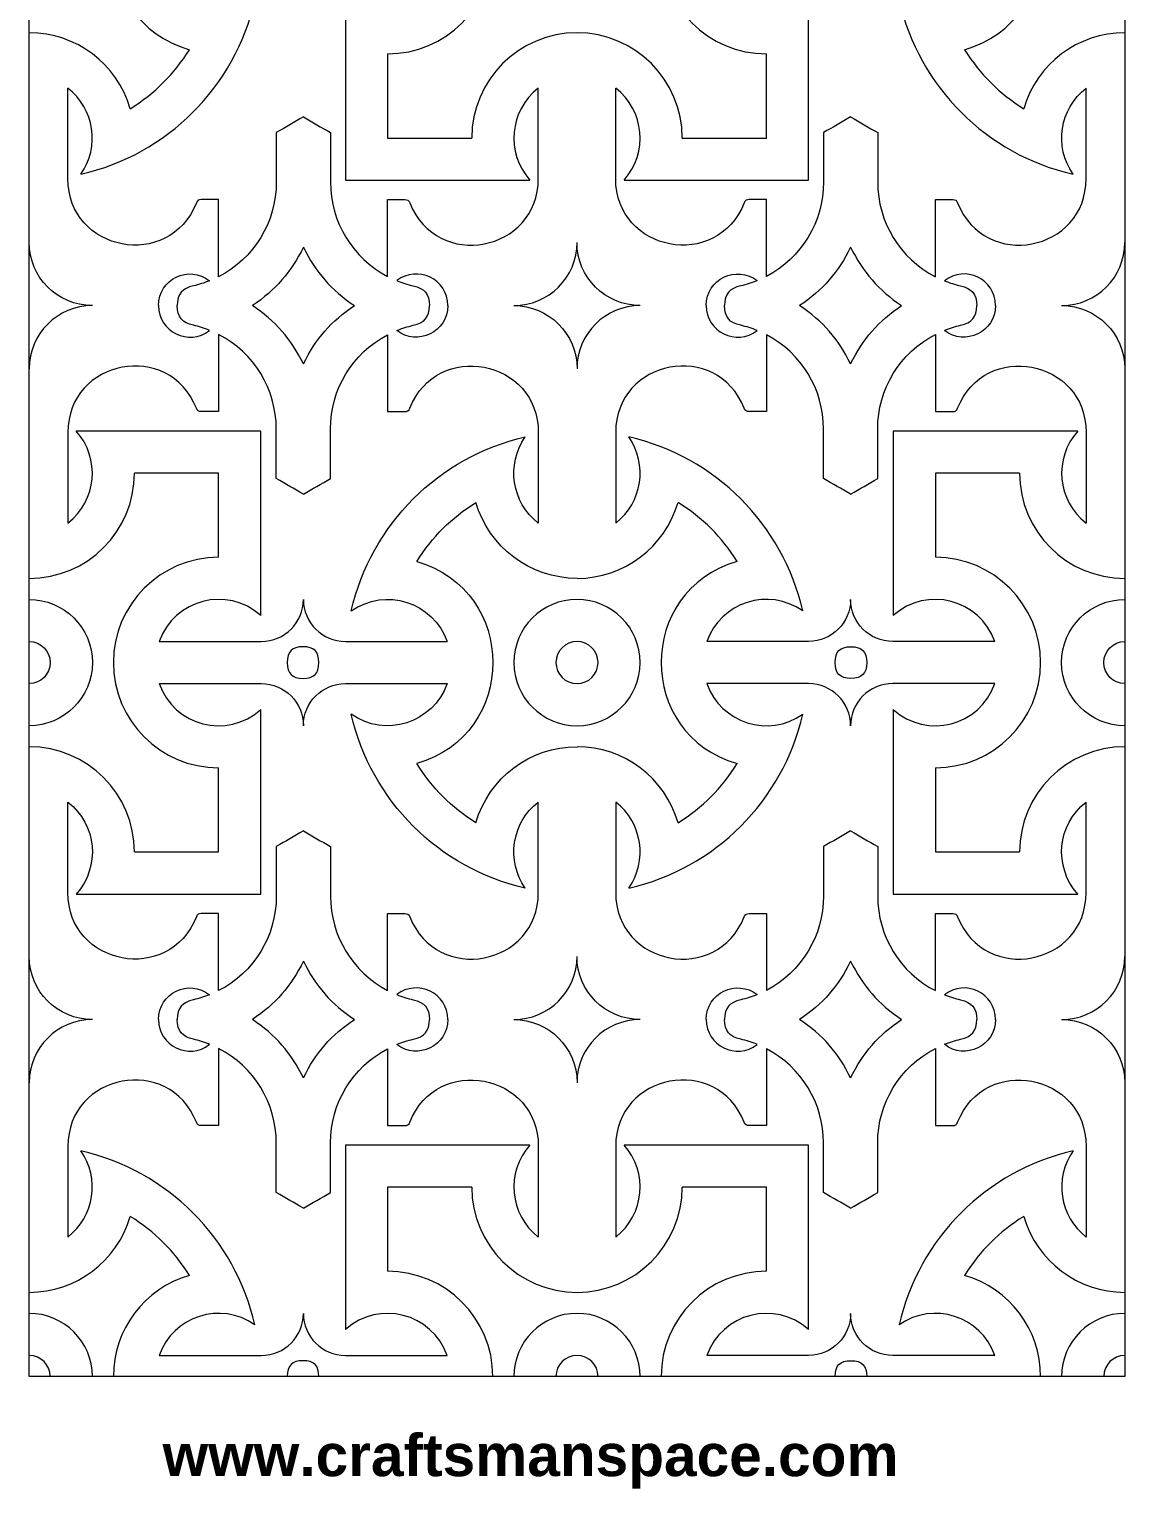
# Model space of a CAD drawing. Header units: millimetres. Extents: x 81 to 133, y -43 to 98.
# Drawn here: x 80.6 to 132.8, y -43.1 to 26.5 of the extents above; entities that cross this region are included whole.
import ezdxf

# ---------------------------------------------------------------- set-up
doc = ezdxf.new("R2010")
doc.units = ezdxf.units.MM
doc.header["$MEASUREMENT"] = 0
doc.layers.add('Default', color=7, linetype='Continuous')

msp = doc.modelspace()

# ---------------------------------------------------------------- linework, layer by layer
at = {"layer": 'Default', "lineweight": 9}
for points in [[(80.5603, -37.7672), (80.5603, -37.7672), (80.5603, 98.4108), (80.5603, 98.4108)], [(132.7975, 98.4108), (132.7975, 98.4108), (132.7975, -37.7672), (132.7975, -37.7672)], [(88.1985, 35.1419), (83.3666, 33.7448), (83.3666, 26.8988), (88.1985, 25.5015)], [(125.1593, 25.5015), (129.9912, 26.8988), (129.9912, 33.7448), (125.1593, 35.1419)], [(83.0253, 19.5614), (87.1524, 20.5068), (90.3752, 23.7296), (91.3206, 27.8568)], [(122.0371, 27.8568), (122.9826, 23.7296), (126.2054, 20.5068), (130.3325, 19.5614)], [(85.3804, 22.6835), (84.7597, 24.8299), (82.7946, 26.3074), (80.5603, 26.3074)], [(132.7975, 26.3074), (130.5632, 26.3074), (128.5979, 24.8299), (127.9772, 22.6835)], [(85.3804, 22.6835), (86.5587, 23.4269), (87.4551, 24.3234), (88.1985, 25.5015)], [(125.1593, 25.5015), (125.9027, 24.3234), (126.7991, 23.4269), (127.9772, 22.6835)], [(83.0253, 19.5614), (83.9478, 20.877), (83.6745, 22.6852), (82.4045, 23.6693)], [(104.8346, 23.6695), (103.4544, 22.5999), (103.2708, 20.5844), (104.4348, 19.2828)], [(108.9228, 19.2828), (110.0869, 20.5844), (109.9032, 22.5999), (108.5232, 23.6695)], [(130.3325, 19.5614), (129.41, 20.877), (129.6833, 22.6852), (130.9533, 23.6693)], [(83.5708, 13.2996), (81.9082, 13.2996), (80.5603, 14.6475), (80.5603, 16.3103)], [(93.6328, 16.0829), (93.0563, 14.9003), (92.2966, 14.0302), (91.2026, 13.2996)], [(93.6328, 16.0829), (94.2093, 14.9003), (94.9689, 14.0302), (96.063, 13.2996)], [(103.6683, 13.2996), (105.3309, 13.2996), (106.679, 14.6475), (106.679, 16.3103)], [(109.6895, 13.2996), (108.0269, 13.2996), (106.679, 14.6475), (106.679, 16.3103)], [(119.725, 16.0829), (119.1485, 14.9003), (118.3887, 14.0302), (117.2947, 13.2996)], [(119.725, 16.0829), (120.3015, 14.9003), (121.061, 14.0302), (122.1552, 13.2996)], [(129.787, 13.2996), (131.4496, 13.2996), (132.7975, 14.6475), (132.7975, 16.3103)], [(86.7238, 13.2996), (86.7238, 14.5578), (88.1757, 15.2608), (89.1626, 14.4804)], [(100.5151, 13.2996), (100.5151, 14.5524), (99.0741, 15.257), (98.0854, 14.4876)], [(112.8425, 13.2996), (112.8425, 14.5524), (114.2837, 15.257), (115.2724, 14.4876)], [(126.6338, 13.2996), (126.6338, 14.5578), (125.1821, 15.2608), (124.195, 14.4804)], [(83.5708, 13.2996), (81.9082, 13.2996), (80.5603, 11.9517), (80.5603, 10.2889)], [(86.7238, 13.2996), (86.7238, 12.0414), (88.1757, 11.3384), (89.1626, 12.1187)], [(93.6328, 10.5162), (93.0563, 11.6989), (92.2966, 12.5688), (91.2026, 13.2996)], [(93.6328, 10.5162), (94.2093, 11.6989), (94.9689, 12.5688), (96.063, 13.2996)], [(100.5151, 13.2996), (100.5151, 12.0468), (99.0741, 11.3422), (98.0854, 12.1116)], [(103.6683, 13.2996), (105.3309, 13.2996), (106.679, 11.9517), (106.679, 10.2889)], [(109.6895, 13.2996), (108.0269, 13.2996), (106.679, 11.9517), (106.679, 10.2889)], [(112.8425, 13.2996), (112.8425, 12.0468), (114.2837, 11.3422), (115.2724, 12.1116)], [(119.725, 10.5162), (119.1485, 11.6989), (118.3887, 12.5688), (117.2947, 13.2996)], [(119.725, 10.5162), (120.3015, 11.6989), (121.061, 12.5688), (122.1552, 13.2996)], [(126.6338, 13.2996), (126.6338, 12.0414), (125.1821, 11.3384), (124.195, 12.1187)], [(129.787, 13.2996), (131.4496, 13.2996), (132.7975, 11.9517), (132.7975, 10.2889)], [(95.9184, -1.2576), (96.8638, 2.8695), (100.0866, 6.0923), (104.2138, 7.0378)], [(104.8346, 2.9298), (103.5646, 3.914), (103.2913, 5.7222), (104.2138, 7.0378)], [(108.5232, 2.9298), (109.793, 3.914), (110.0663, 5.7222), (109.144, 7.0378)], [(117.4394, -1.2576), (116.4939, 2.8695), (113.2711, 6.0923), (109.144, 7.0378)], [(130.5535, 7.3162), (129.3894, 6.0148), (129.5731, 3.9992), (130.9533, 2.9295)], [(80.5603, 0.2915), (83.3314, 0.2915), (85.5779, 2.5379), (85.5779, 5.3093)], [(127.7799, 5.3093), (127.7799, 2.5379), (130.0264, 0.2915), (132.7975, 0.2915)], [(99.0405, 1.0976), (99.7839, 2.2758), (100.6806, 3.1722), (101.8585, 3.9156)], [(106.679, 0.2918), (104.4445, 0.2918), (102.4792, 1.7693), (101.8585, 3.9156)], [(106.679, 0.2918), (108.9133, 0.2918), (110.8784, 1.7693), (111.4991, 3.9156)], [(114.3172, 1.0976), (113.5737, 2.2758), (112.6772, 3.1722), (111.4991, 3.9156)], [(99.0405, 1.0976), (103.8725, -0.2996), (103.8725, -7.1458), (99.0405, -8.5429)], [(114.3172, 1.0976), (109.4853, -0.2996), (109.4853, -7.1458), (114.3172, -8.5429)], [(91.5991, -1.4786), (90.0027, -0.0507), (87.4677, -0.6996), (86.7537, -2.7191)], [(95.9184, -1.2576), (97.5493, -0.1141), (99.8213, -0.8413), (100.4852, -2.7191)], [(117.4394, -1.2576), (115.8085, -0.1141), (113.5365, -0.8413), (112.8726, -2.7191)], [(126.6041, -2.7191), (125.8901, -0.6996), (123.3551, -0.0507), (121.7587, -1.4786)], [(86.7537, -4.7262), (87.4677, -6.7457), (90.0027, -7.3947), (91.5991, -5.9666)], [(100.4852, -4.7262), (99.8213, -6.6041), (97.5493, -7.3314), (95.9184, -6.1879)], [(121.7587, -5.9666), (123.3551, -7.3947), (125.8901, -6.7457), (126.6041, -4.7262)], [(104.2138, -14.4832), (100.0866, -13.5378), (96.8638, -10.315), (95.9184, -6.1879)], [(109.144, -14.4832), (113.2711, -13.5378), (116.4939, -10.315), (117.4394, -6.1879)], [(85.5779, -12.7545), (85.5779, -9.9834), (83.3314, -7.7369), (80.5603, -7.7369)], [(101.8585, -11.3611), (102.4792, -9.2145), (104.4445, -7.7371), (106.679, -7.7371)], [(111.4991, -11.3611), (110.8784, -9.2145), (108.9133, -7.7371), (106.679, -7.7371)], [(132.7975, -7.7369), (130.0264, -7.7369), (127.7799, -9.9834), (127.7799, -12.7545)], [(101.8585, -11.3611), (100.6806, -10.6175), (99.7839, -9.7211), (99.0405, -8.5429)], [(111.4991, -11.3611), (112.6772, -10.6175), (113.5737, -9.7211), (114.3172, -8.5429)], [(82.4045, -10.3749), (83.7845, -11.4445), (83.9682, -13.4602), (82.8042, -14.7617)], [(104.2138, -14.4832), (103.2913, -13.1676), (103.5646, -11.3595), (104.8346, -10.3753)], [(130.5535, -14.7617), (129.3894, -13.4602), (129.5731, -11.4445), (130.9533, -10.3749)], [(83.5708, -20.745), (81.9082, -20.745), (80.5603, -19.3971), (80.5603, -17.7343)], [(93.6328, -17.9617), (93.0563, -19.1441), (92.2966, -20.0142), (91.2026, -20.745)], [(93.6328, -17.9617), (94.2093, -19.1441), (94.9689, -20.0142), (96.063, -20.745)], [(103.6683, -20.745), (105.3309, -20.745), (106.679, -19.3971), (106.679, -17.7343)], [(109.6895, -20.745), (108.0269, -20.745), (106.679, -19.3971), (106.679, -17.7343)], [(119.725, -17.9617), (119.1485, -19.1441), (118.3887, -20.0142), (117.2947, -20.745)], [(119.725, -17.9617), (120.3015, -19.1441), (121.061, -20.0142), (122.1552, -20.745)], [(129.787, -20.745), (131.4496, -20.745), (132.7975, -19.3971), (132.7975, -17.7343)], [(86.7238, -20.745), (86.7238, -19.4868), (88.1757, -18.7838), (89.1626, -19.564)], [(100.5151, -20.745), (100.5151, -19.492), (99.0741, -18.7876), (98.0854, -19.557)], [(112.8425, -20.745), (112.8425, -19.492), (114.2837, -18.7876), (115.2724, -19.557)], [(126.6338, -20.745), (126.6338, -19.4868), (125.1821, -18.7838), (124.195, -19.564)], [(83.5708, -20.745), (81.9082, -20.745), (80.5603, -22.0929), (80.5603, -23.7555)], [(86.7238, -20.745), (86.7238, -22.003), (88.1757, -22.706), (89.1626, -21.9259)], [(93.6328, -23.5284), (93.0563, -22.3457), (92.2966, -21.4757), (91.2026, -20.745)], [(93.6328, -23.5284), (94.2093, -22.3457), (94.9689, -21.4757), (96.063, -20.745)], [(100.5151, -20.745), (100.5151, -21.9978), (99.0741, -22.7025), (98.0854, -21.933)], [(103.6683, -20.745), (105.3309, -20.745), (106.679, -22.0929), (106.679, -23.7555)], [(109.6895, -20.745), (108.0269, -20.745), (106.679, -22.0929), (106.679, -23.7555)], [(112.8425, -20.745), (112.8425, -21.9978), (114.2837, -22.7025), (115.2724, -21.933)], [(119.725, -23.5284), (119.1485, -22.3457), (118.3887, -21.4757), (117.2947, -20.745)], [(119.725, -23.5284), (120.3015, -22.3457), (121.061, -21.4757), (122.1552, -20.745)], [(126.6338, -20.745), (126.6338, -22.003), (125.1821, -22.706), (124.195, -21.9259)], [(129.787, -20.745), (131.4496, -20.745), (132.7975, -22.0929), (132.7975, -23.7555)], [(82.4045, -31.1148), (83.6745, -30.1304), (83.9478, -28.3225), (83.0253, -27.0067)], [(91.3206, -35.3022), (90.3752, -31.1751), (87.1524, -27.9523), (83.0253, -27.0067)], [(104.4348, -26.7282), (103.2708, -28.0298), (103.4544, -30.0454), (104.8346, -31.115)], [(108.5232, -31.115), (109.9032, -30.0454), (110.0869, -28.0298), (108.9228, -26.7282)], [(130.3325, -27.0067), (126.2054, -27.9523), (122.9826, -31.1751), (122.0371, -35.3022)], [(130.3325, -27.0067), (129.41, -28.3225), (129.6833, -30.1304), (130.9533, -31.1148)], [(80.5603, -33.7528), (82.7946, -33.7528), (84.7597, -32.2754), (85.3804, -30.1288)], [(88.1985, -32.947), (87.4551, -31.7688), (86.5587, -30.8724), (85.3804, -30.1288)], [(127.9772, -30.1288), (126.7991, -30.8724), (125.9027, -31.7688), (125.1593, -32.947)], [(127.9772, -30.1288), (128.5979, -32.2754), (130.5632, -33.7528), (132.7975, -33.7528)], [(88.1985, -32.947), (86.0521, -33.5676), (84.5747, -35.5328), (84.5747, -37.7672)], [(102.6647, -37.7672), (102.6647, -34.9961), (100.4182, -32.7496), (97.6469, -32.7496)], [(115.7107, -32.7496), (112.9396, -32.7496), (110.6931, -34.9961), (110.6931, -37.7672)], [(128.7831, -37.7672), (128.7831, -35.5328), (127.3056, -33.5676), (125.1593, -32.947)], [(100.4855, -36.7637), (99.7714, -34.7442), (97.2365, -34.0953), (95.6399, -35.5233)], [(117.7178, -35.5233), (116.1213, -34.0953), (113.5862, -34.7442), (112.8723, -36.7637)], [(83.5708, -37.7672), (83.5708, -36.1044), (82.2229, -34.7565), (80.5603, -34.7565)], [(91.3206, -35.3022), (89.6898, -34.1587), (87.4178, -34.8857), (86.7539, -36.7637)], [(126.6039, -36.7637), (125.9398, -34.8857), (123.668, -34.1587), (122.0371, -35.3022)], [(132.7975, -34.7565), (131.1349, -34.7565), (129.787, -36.1044), (129.787, -37.7672)], [(81.5638, -37.7672), (81.5638, -37.213), (81.1145, -36.7637), (80.5603, -36.7637)], [(132.7975, -36.7637), (132.2433, -36.7637), (131.794, -37.213), (131.794, -37.7672)], [(132.7975, -37.7672), (132.7975, -37.7672), (80.5603, -37.7672), (80.5603, -37.7672)]]:
    msp.add_open_spline(points, degree=3, dxfattribs=at)
for points, knots in [([(97.6469, 25.3042), (100.4182, 25.3042), (102.6647, 27.5506), (102.6647, 30.3216), (102.6647, 30.3216), (102.6647, 33.093), (100.4182, 35.3394), (97.6469, 35.3394)], [0, 0, 0, 0, 0.3333333, 0.3333333, 0.3333333, 0.3333333, 1, 1, 1, 1]), ([(115.7107, 35.3394), (112.9396, 35.3394), (110.6931, 33.093), (110.6931, 30.3216), (110.6931, 30.3216), (110.6931, 27.5506), (112.9396, 25.3042), (115.7107, 25.3042)], [0, 0, 0, 0, 0.3333333, 0.3333333, 0.3333333, 0.3333333, 1, 1, 1, 1]), ([(95.6399, 28.0778), (95.6399, 28.0778), (95.6399, 19.2828), (95.6399, 19.2828), (95.6399, 19.2828), (95.6399, 19.2828), (104.4348, 19.2828), (104.4348, 19.2828)], [0, 0, 0, 0, 0.3333333, 0.3333333, 0.3333333, 0.3333333, 1, 1, 1, 1]), ([(108.9228, 19.2828), (108.9228, 19.2828), (117.7178, 19.2828), (117.7178, 19.2828), (117.7178, 19.2828), (117.7178, 19.2828), (117.7178, 28.0778), (117.7178, 28.0778)], [0, 0, 0, 0, 0.3333333, 0.3333333, 0.3333333, 0.3333333, 1, 1, 1, 1]), ([(111.6966, 21.2899), (111.6966, 24.0612), (109.4501, 26.3077), (106.679, 26.3077), (106.679, 26.3077), (103.9076, 26.3077), (101.6612, 24.0612), (101.6612, 21.2899)], [0, 0, 0, 0, 0.3333333, 0.3333333, 0.3333333, 0.3333333, 1, 1, 1, 1]), ([(97.6469, 25.3042), (97.6469, 25.3042), (97.6469, 21.2899), (97.6469, 21.2899), (97.6469, 21.2899), (97.6469, 21.2899), (101.6612, 21.2899), (101.6612, 21.2899)], [0, 0, 0, 0, 0.3333333, 0.3333333, 0.3333333, 0.3333333, 1, 1, 1, 1]), ([(111.6966, 21.2899), (111.6966, 21.2899), (115.7107, 21.2899), (115.7107, 21.2899), (115.7107, 21.2899), (115.7107, 21.2899), (115.7107, 25.3042), (115.7107, 25.3042)], [0, 0, 0, 0, 0.3333333, 0.3333333, 0.3333333, 0.3333333, 1, 1, 1, 1]), ([(89.592, 14.6767), (89.592, 15.903), (89.592, 17.1292), (89.592, 18.3553), (89.592, 18.3553), (89.3162, 18.3553), (89.0402, 18.3553), (88.7643, 18.3553), (88.7643, 18.3553), (88.6403, 18.3553), (88.5762, 18.3117), (88.5308, 18.1963), (88.5308, 18.1963), (87.2473, 14.936), (82.4045, 15.8549), (82.4045, 19.3588), (82.4045, 19.3588), (82.4045, 20.7957), (82.4045, 22.2326), (82.4045, 23.6695)], [0, 0, 0, 0, 0.1666667, 0.1666667, 0.1666667, 0.1666667, 0.3333333, 0.3333333, 0.3333333, 0.3333333, 0.5, 0.5, 0.5, 0.5, 0.6666667, 0.6666667, 0.6666667, 0.6666667, 1, 1, 1, 1]), ([(97.6469, 14.6905), (97.6469, 15.9121), (97.6469, 17.1337), (97.6469, 18.3553), (97.6469, 18.3553), (97.923, 18.3553), (98.1988, 18.3553), (98.4748, 18.3553), (98.4748, 18.3553), (98.5988, 18.3553), (98.6628, 18.3117), (98.7082, 18.1963), (98.7082, 18.1963), (99.9919, 14.936), (104.8346, 15.8549), (104.8346, 19.3588), (104.8346, 19.3588), (104.8346, 20.7957), (104.8346, 22.2326), (104.8346, 23.6695)], [0, 0, 0, 0, 0.1666667, 0.1666667, 0.1666667, 0.1666667, 0.3333333, 0.3333333, 0.3333333, 0.3333333, 0.5, 0.5, 0.5, 0.5, 0.6666667, 0.6666667, 0.6666667, 0.6666667, 1, 1, 1, 1]), ([(115.7107, 14.6905), (115.7107, 15.9121), (115.7107, 17.1337), (115.7107, 18.3553), (115.7107, 18.3553), (115.4349, 18.3553), (115.1588, 18.3553), (114.883, 18.3553), (114.883, 18.3553), (114.759, 18.3553), (114.6949, 18.3117), (114.6495, 18.1963), (114.6495, 18.1963), (113.3659, 14.936), (108.5232, 15.8549), (108.5232, 19.3588), (108.5232, 19.3588), (108.5232, 20.7957), (108.5232, 22.2326), (108.5232, 23.6695)], [0, 0, 0, 0, 0.1666667, 0.1666667, 0.1666667, 0.1666667, 0.3333333, 0.3333333, 0.3333333, 0.3333333, 0.5, 0.5, 0.5, 0.5, 0.6666667, 0.6666667, 0.6666667, 0.6666667, 1, 1, 1, 1]), ([(123.7656, 14.6767), (123.7656, 15.903), (123.7656, 17.1292), (123.7656, 18.3553), (123.7656, 18.3553), (124.0416, 18.3553), (124.3175, 18.3553), (124.5935, 18.3553), (124.5935, 18.3553), (124.7175, 18.3553), (124.7816, 18.3117), (124.827, 18.1963), (124.827, 18.1963), (126.1106, 14.936), (130.9533, 15.8549), (130.9533, 19.3588), (130.9533, 19.3588), (130.9533, 20.7957), (130.9533, 22.2326), (130.9533, 23.6695)], [0, 0, 0, 0, 0.1666667, 0.1666667, 0.1666667, 0.1666667, 0.3333333, 0.3333333, 0.3333333, 0.3333333, 0.5, 0.5, 0.5, 0.5, 0.6666667, 0.6666667, 0.6666667, 0.6666667, 1, 1, 1, 1]), ([(93.6328, 22.2935), (93.2023, 22.0449), (92.7717, 21.7964), (92.3413, 21.5479), (92.3413, 21.5479), (92.3413, 20.7597), (92.3413, 19.9716), (92.3413, 19.1835), (92.3413, 19.1835), (92.3413, 17.285), (91.2803, 15.5455), (89.592, 14.6767)], [0, 0, 0, 0, 0.25, 0.25, 0.25, 0.25, 0.5, 0.5, 0.5, 0.5, 1, 1, 1, 1]), ([(93.6328, 22.2935), (94.0633, 22.0449), (94.4939, 21.7964), (94.9244, 21.5479), (94.9244, 21.5479), (94.9244, 20.7597), (94.9244, 19.9716), (94.9244, 19.1835), (94.9244, 19.1835), (94.9244, 17.2957), (95.9735, 15.5644), (97.6469, 14.6905)], [0, 0, 0, 0, 0.25, 0.25, 0.25, 0.25, 0.5, 0.5, 0.5, 0.5, 1, 1, 1, 1]), ([(119.725, 22.2935), (119.2943, 22.0449), (118.8639, 21.7964), (118.4334, 21.5479), (118.4334, 21.5479), (118.4334, 20.7597), (118.4334, 19.9716), (118.4334, 19.1835), (118.4334, 19.1835), (118.4334, 17.2957), (117.3843, 15.5644), (115.7107, 14.6905)], [0, 0, 0, 0, 0.25, 0.25, 0.25, 0.25, 0.5, 0.5, 0.5, 0.5, 1, 1, 1, 1]), ([(119.725, 22.2935), (120.1554, 22.0449), (120.5861, 21.7964), (121.0165, 21.5479), (121.0165, 21.5479), (121.0165, 20.7597), (121.0165, 19.9716), (121.0165, 19.1835), (121.0165, 19.1835), (121.0165, 17.285), (122.0775, 15.5455), (123.7656, 14.6767)], [0, 0, 0, 0, 0.25, 0.25, 0.25, 0.25, 0.5, 0.5, 0.5, 0.5, 1, 1, 1, 1]), ([(89.1626, 14.4804), (88.9118, 14.3796), (88.657, 14.3001), (88.3932, 14.2403), (88.3932, 14.2403), (87.8483, 14.1167), (87.6333, 13.858), (87.6123, 13.2996)], [0, 0, 0, 0, 0.3333333, 0.3333333, 0.3333333, 0.3333333, 1, 1, 1, 1]), ([(98.0854, 14.4876), (98.3418, 14.3834), (98.6025, 14.3015), (98.8724, 14.2403), (98.8724, 14.2403), (99.4173, 14.1167), (99.6323, 13.858), (99.6533, 13.2996)], [0, 0, 0, 0, 0.3333333, 0.3333333, 0.3333333, 0.3333333, 1, 1, 1, 1]), ([(115.2724, 14.4876), (115.0159, 14.3834), (114.7552, 14.3015), (114.4854, 14.2403), (114.4854, 14.2403), (113.9404, 14.1167), (113.7255, 13.858), (113.7045, 13.2996)], [0, 0, 0, 0, 0.3333333, 0.3333333, 0.3333333, 0.3333333, 1, 1, 1, 1]), ([(124.195, 14.4804), (124.446, 14.3796), (124.7008, 14.3001), (124.9646, 14.2403), (124.9646, 14.2403), (125.5095, 14.1167), (125.7243, 13.858), (125.7455, 13.2996)], [0, 0, 0, 0, 0.3333333, 0.3333333, 0.3333333, 0.3333333, 1, 1, 1, 1]), ([(89.1626, 12.1187), (88.9118, 12.2196), (88.657, 12.2991), (88.3932, 12.3588), (88.3932, 12.3588), (87.8483, 12.4824), (87.6333, 12.7412), (87.6123, 13.2996)], [0, 0, 0, 0, 0.3333333, 0.3333333, 0.3333333, 0.3333333, 1, 1, 1, 1]), ([(98.0854, 12.1116), (98.3418, 12.2158), (98.6025, 12.2976), (98.8724, 12.3588), (98.8724, 12.3588), (99.4173, 12.4824), (99.6323, 12.7412), (99.6533, 13.2996)], [0, 0, 0, 0, 0.3333333, 0.3333333, 0.3333333, 0.3333333, 1, 1, 1, 1]), ([(115.2724, 12.1116), (115.0159, 12.2158), (114.7552, 12.2976), (114.4854, 12.3588), (114.4854, 12.3588), (113.9404, 12.4824), (113.7255, 12.7412), (113.7045, 13.2996)], [0, 0, 0, 0, 0.3333333, 0.3333333, 0.3333333, 0.3333333, 1, 1, 1, 1]), ([(124.195, 12.1187), (124.446, 12.2196), (124.7008, 12.2991), (124.9646, 12.3588), (124.9646, 12.3588), (125.5095, 12.4824), (125.7243, 12.7412), (125.7455, 13.2996)], [0, 0, 0, 0, 0.3333333, 0.3333333, 0.3333333, 0.3333333, 1, 1, 1, 1]), ([(89.592, 11.9224), (89.592, 10.6962), (89.592, 9.47), (89.592, 8.2439), (89.592, 8.2439), (89.3162, 8.2439), (89.0402, 8.2439), (88.7643, 8.2439), (88.7643, 8.2439), (88.6403, 8.2439), (88.5762, 8.2875), (88.5308, 8.4029), (88.5308, 8.4029), (87.2473, 11.6632), (82.4045, 10.7443), (82.4045, 7.2403), (82.4045, 7.2403), (82.4045, 5.8034), (82.4045, 4.3665), (82.4045, 2.9295), (82.4045, 2.9295), (83.7845, 3.9992), (83.9682, 6.0148), (82.8042, 7.3162)], [0, 0, 0, 0, 0.1428571, 0.1428571, 0.1428571, 0.1428571, 0.2857143, 0.2857143, 0.2857143, 0.2857143, 0.4285714, 0.4285714, 0.4285714, 0.4285714, 0.5714286, 0.5714286, 0.5714286, 0.5714286, 0.7142857, 0.7142857, 0.7142857, 0.7142857, 1, 1, 1, 1]), ([(93.6328, 4.3057), (93.2023, 4.5542), (92.7717, 4.8027), (92.3413, 5.0513), (92.3413, 5.0513), (92.3413, 5.8395), (92.3413, 6.6276), (92.3413, 7.4155), (92.3413, 7.4155), (92.3413, 9.3142), (91.2803, 11.0536), (89.592, 11.9224)], [0, 0, 0, 0, 0.25, 0.25, 0.25, 0.25, 0.5, 0.5, 0.5, 0.5, 1, 1, 1, 1]), ([(93.6328, 4.3057), (94.0633, 4.5542), (94.4939, 4.8027), (94.9244, 5.0513), (94.9244, 5.0513), (94.9244, 5.8395), (94.9244, 6.6276), (94.9244, 7.4155), (94.9244, 7.4155), (94.9244, 9.3034), (95.9735, 11.0348), (97.6469, 11.9086)], [0, 0, 0, 0, 0.25, 0.25, 0.25, 0.25, 0.5, 0.5, 0.5, 0.5, 1, 1, 1, 1]), ([(97.6469, 11.9086), (97.6469, 10.687), (97.6469, 9.4655), (97.6469, 8.2439), (97.6469, 8.2439), (97.923, 8.2439), (98.1988, 8.2439), (98.4748, 8.2439), (98.4748, 8.2439), (98.5988, 8.2439), (98.6628, 8.2875), (98.7082, 8.4029), (98.7082, 8.4029), (99.9919, 11.6632), (104.8346, 10.7443), (104.8346, 7.2403), (104.8346, 7.2403), (104.8346, 5.8034), (104.8346, 4.3665), (104.8346, 2.9295)], [0, 0, 0, 0, 0.1666667, 0.1666667, 0.1666667, 0.1666667, 0.3333333, 0.3333333, 0.3333333, 0.3333333, 0.5, 0.5, 0.5, 0.5, 0.6666667, 0.6666667, 0.6666667, 0.6666667, 1, 1, 1, 1]), ([(115.7107, 11.9086), (115.7107, 10.687), (115.7107, 9.4655), (115.7107, 8.2439), (115.7107, 8.2439), (115.4349, 8.2439), (115.1588, 8.2439), (114.883, 8.2439), (114.883, 8.2439), (114.759, 8.2439), (114.6949, 8.2875), (114.6495, 8.4029), (114.6495, 8.4029), (113.3659, 11.6632), (108.5232, 10.7443), (108.5232, 7.2403), (108.5232, 7.2403), (108.5232, 5.8034), (108.5232, 4.3665), (108.5232, 2.9295)], [0, 0, 0, 0, 0.1666667, 0.1666667, 0.1666667, 0.1666667, 0.3333333, 0.3333333, 0.3333333, 0.3333333, 0.5, 0.5, 0.5, 0.5, 0.6666667, 0.6666667, 0.6666667, 0.6666667, 1, 1, 1, 1]), ([(119.725, 4.3057), (119.2943, 4.5542), (118.8639, 4.8027), (118.4334, 5.0513), (118.4334, 5.0513), (118.4334, 5.8395), (118.4334, 6.6276), (118.4334, 7.4155), (118.4334, 7.4155), (118.4334, 9.3034), (117.3843, 11.0348), (115.7107, 11.9086)], [0, 0, 0, 0, 0.25, 0.25, 0.25, 0.25, 0.5, 0.5, 0.5, 0.5, 1, 1, 1, 1]), ([(119.725, 4.3057), (120.1554, 4.5542), (120.5861, 4.8027), (121.0165, 5.0513), (121.0165, 5.0513), (121.0165, 5.8395), (121.0165, 6.6276), (121.0165, 7.4155), (121.0165, 7.4155), (121.0165, 9.3142), (122.0775, 11.0536), (123.7656, 11.9224)], [0, 0, 0, 0, 0.25, 0.25, 0.25, 0.25, 0.5, 0.5, 0.5, 0.5, 1, 1, 1, 1]), ([(123.7656, 11.9224), (123.7656, 10.6962), (123.7656, 9.47), (123.7656, 8.2439), (123.7656, 8.2439), (124.0416, 8.2439), (124.3175, 8.2439), (124.5935, 8.2439), (124.5935, 8.2439), (124.7175, 8.2439), (124.7816, 8.2875), (124.827, 8.4029), (124.827, 8.4029), (126.1106, 11.6632), (130.9533, 10.7443), (130.9533, 7.2403), (130.9533, 7.2403), (130.9533, 5.8034), (130.9533, 4.3665), (130.9533, 2.9295)], [0, 0, 0, 0, 0.1666667, 0.1666667, 0.1666667, 0.1666667, 0.3333333, 0.3333333, 0.3333333, 0.3333333, 0.5, 0.5, 0.5, 0.5, 0.6666667, 0.6666667, 0.6666667, 0.6666667, 1, 1, 1, 1]), ([(91.5991, -1.4786), (91.5991, -1.4786), (91.5991, 7.3162), (91.5991, 7.3162), (91.5991, 7.3162), (91.5991, 7.3162), (82.8042, 7.3162), (82.8042, 7.3162)], [0, 0, 0, 0, 0.3333333, 0.3333333, 0.3333333, 0.3333333, 1, 1, 1, 1]), ([(130.5535, 7.3162), (130.5535, 7.3162), (121.7587, 7.3162), (121.7587, 7.3162), (121.7587, 7.3162), (121.7587, 7.3162), (121.7587, -1.4786), (121.7587, -1.4786)], [0, 0, 0, 0, 0.3333333, 0.3333333, 0.3333333, 0.3333333, 1, 1, 1, 1]), ([(89.592, 1.295), (89.592, 1.295), (89.592, 5.3093), (89.592, 5.3093), (89.592, 5.3093), (89.592, 5.3093), (85.5779, 5.3093), (85.5779, 5.3093)], [0, 0, 0, 0, 0.3333333, 0.3333333, 0.3333333, 0.3333333, 1, 1, 1, 1]), ([(127.7799, 5.3093), (127.7799, 5.3093), (123.7656, 5.3093), (123.7656, 5.3093), (123.7656, 5.3093), (123.7656, 5.3093), (123.7656, 1.295), (123.7656, 1.295)], [0, 0, 0, 0, 0.3333333, 0.3333333, 0.3333333, 0.3333333, 1, 1, 1, 1]), ([(89.592, 1.295), (86.8208, 1.295), (84.5743, -0.9515), (84.5743, -3.7226), (84.5743, -3.7226), (84.5743, -6.494), (86.8208, -8.7405), (89.592, -8.7405)], [0, 0, 0, 0, 0.3333333, 0.3333333, 0.3333333, 0.3333333, 1, 1, 1, 1]), ([(123.7656, -8.7405), (126.5368, -8.7405), (128.7834, -6.494), (128.7834, -3.7226), (128.7834, -3.7226), (128.7834, -0.9515), (126.5368, 1.295), (123.7656, 1.295)], [0, 0, 0, 0, 0.3333333, 0.3333333, 0.3333333, 0.3333333, 1, 1, 1, 1]), ([(80.5603, -0.7121), (82.2229, -0.7121), (83.5708, -2.06), (83.5708, -3.7226), (83.5708, -3.7226), (83.5708, -5.3854), (82.2229, -6.7333), (80.5603, -6.7333)], [0, 0, 0, 0, 0.3333333, 0.3333333, 0.3333333, 0.3333333, 1, 1, 1, 1]), ([(86.7539, -2.7191), (88.3778, -2.7191), (90.0018, -2.7191), (91.6257, -2.7191), (91.6257, -2.7191), (92.7342, -2.7191), (93.6328, -1.8205), (93.6328, -0.7121), (93.6328, -0.7121), (93.6328, -1.8205), (94.5314, -2.7191), (95.6399, -2.7191), (95.6399, -2.7191), (97.255, -2.7191), (98.8703, -2.7191), (100.4855, -2.7191)], [0, 0, 0, 0, 0.2, 0.2, 0.2, 0.2, 0.4, 0.4, 0.4, 0.4, 0.6, 0.6, 0.6, 0.6, 1, 1, 1, 1]), ([(109.6895, -3.7226), (109.6895, -5.3854), (108.3416, -6.7333), (106.679, -6.7333), (106.679, -6.7333), (105.0162, -6.7333), (103.6683, -5.3854), (103.6683, -3.7226), (103.6683, -3.7226), (103.6683, -2.06), (105.0162, -0.7121), (106.679, -0.7121), (106.679, -0.7121), (108.3416, -0.7121), (109.6895, -2.06), (109.6895, -3.7226)], [0, 0, 0, 0, 0.2, 0.2, 0.2, 0.2, 0.4, 0.4, 0.4, 0.4, 0.6, 0.6, 0.6, 0.6, 1, 1, 1, 1]), ([(126.6039, -2.7191), (124.98, -2.7191), (123.356, -2.7191), (121.7321, -2.7191), (121.7321, -2.7191), (120.6236, -2.7191), (119.725, -1.8205), (119.725, -0.7121), (119.725, -0.7121), (119.725, -1.8205), (118.8264, -2.7191), (117.7178, -2.7191), (117.7178, -2.7191), (116.1028, -2.7191), (114.4875, -2.7191), (112.8723, -2.7191)], [0, 0, 0, 0, 0.2, 0.2, 0.2, 0.2, 0.4, 0.4, 0.4, 0.4, 0.6, 0.6, 0.6, 0.6, 1, 1, 1, 1]), ([(132.7975, -6.7333), (131.1349, -6.7333), (129.787, -5.3854), (129.787, -3.7226), (129.787, -3.7226), (129.787, -2.06), (131.1349, -0.7121), (132.7975, -0.7121)], [0, 0, 0, 0, 0.3333333, 0.3333333, 0.3333333, 0.3333333, 1, 1, 1, 1]), ([(80.5603, -2.7191), (81.1145, -2.7191), (81.5638, -3.1684), (81.5638, -3.7226), (81.5638, -3.7226), (81.5638, -4.2769), (81.1145, -4.7262), (80.5603, -4.7262)], [0, 0, 0, 0, 0.3333333, 0.3333333, 0.3333333, 0.3333333, 1, 1, 1, 1]), ([(107.6824, -3.7226), (107.6824, -4.2769), (107.2331, -4.7262), (106.679, -4.7262), (106.679, -4.7262), (106.1247, -4.7262), (105.6754, -4.2769), (105.6754, -3.7226), (105.6754, -3.7226), (105.6754, -3.1684), (106.1247, -2.7191), (106.679, -2.7191), (106.679, -2.7191), (107.2331, -2.7191), (107.6824, -3.1684), (107.6824, -3.7226)], [0, 0, 0, 0, 0.2, 0.2, 0.2, 0.2, 0.4, 0.4, 0.4, 0.4, 0.6, 0.6, 0.6, 0.6, 1, 1, 1, 1]), ([(132.7975, -4.7262), (132.2433, -4.7262), (131.794, -4.2769), (131.794, -3.7226), (131.794, -3.7226), (131.794, -3.1684), (132.2433, -2.7191), (132.7975, -2.7191)], [0, 0, 0, 0, 0.3333333, 0.3333333, 0.3333333, 0.3333333, 1, 1, 1, 1]), ([(94.3722, -3.7226), (94.3722, -4.255), (94.1517, -4.4754), (93.6195, -4.4754), (93.6195, -4.4754), (93.0873, -4.4754), (92.8668, -4.255), (92.8668, -3.7226), (92.8668, -3.7226), (92.8668, -3.1904), (93.0873, -2.9701), (93.6195, -2.9701), (93.6195, -2.9701), (94.1517, -2.9701), (94.3722, -3.1904), (94.3722, -3.7226)], [0, 0, 0, 0, 0.2, 0.2, 0.2, 0.2, 0.4, 0.4, 0.4, 0.4, 0.6, 0.6, 0.6, 0.6, 1, 1, 1, 1]), ([(118.9855, -3.7226), (118.9855, -4.255), (119.2061, -4.4754), (119.7383, -4.4754), (119.7383, -4.4754), (120.2704, -4.4754), (120.491, -4.255), (120.491, -3.7226), (120.491, -3.7226), (120.491, -3.1904), (120.2704, -2.9701), (119.7383, -2.9701), (119.7383, -2.9701), (119.2061, -2.9701), (118.9855, -3.1904), (118.9855, -3.7226)], [0, 0, 0, 0, 0.2, 0.2, 0.2, 0.2, 0.4, 0.4, 0.4, 0.4, 0.6, 0.6, 0.6, 0.6, 1, 1, 1, 1]), ([(86.7539, -4.7262), (88.3778, -4.7262), (90.0018, -4.7262), (91.6257, -4.7262), (91.6257, -4.7262), (92.7342, -4.7262), (93.6328, -5.6248), (93.6328, -6.7333), (93.6328, -6.7333), (93.6328, -5.6248), (94.5314, -4.7262), (95.6399, -4.7262), (95.6399, -4.7262), (97.255, -4.7262), (98.8703, -4.7262), (100.4855, -4.7262)], [0, 0, 0, 0, 0.2, 0.2, 0.2, 0.2, 0.4, 0.4, 0.4, 0.4, 0.6, 0.6, 0.6, 0.6, 1, 1, 1, 1]), ([(126.6039, -4.7262), (124.98, -4.7262), (123.356, -4.7262), (121.7321, -4.7262), (121.7321, -4.7262), (120.6236, -4.7262), (119.725, -5.6248), (119.725, -6.7333), (119.725, -6.7333), (119.725, -5.6248), (118.8264, -4.7262), (117.7178, -4.7262), (117.7178, -4.7262), (116.1028, -4.7262), (114.4877, -4.7262), (112.8726, -4.7262), (112.8726, -4.7262), (113.5365, -6.6041), (115.8085, -7.3314), (117.4394, -6.1879)], [0, 0, 0, 0, 0.1666667, 0.1666667, 0.1666667, 0.1666667, 0.3333333, 0.3333333, 0.3333333, 0.3333333, 0.5, 0.5, 0.5, 0.5, 0.6666667, 0.6666667, 0.6666667, 0.6666667, 1, 1, 1, 1]), ([(82.8042, -14.7617), (82.8042, -14.7617), (91.5991, -14.7617), (91.5991, -14.7617), (91.5991, -14.7617), (91.5991, -14.7617), (91.5991, -5.9666), (91.5991, -5.9666)], [0, 0, 0, 0, 0.3333333, 0.3333333, 0.3333333, 0.3333333, 1, 1, 1, 1]), ([(121.7587, -5.9666), (121.7587, -5.9666), (121.7587, -14.7617), (121.7587, -14.7617), (121.7587, -14.7617), (121.7587, -14.7617), (130.5535, -14.7617), (130.5535, -14.7617)], [0, 0, 0, 0, 0.3333333, 0.3333333, 0.3333333, 0.3333333, 1, 1, 1, 1]), ([(85.5779, -12.7545), (85.5779, -12.7545), (89.592, -12.7545), (89.592, -12.7545), (89.592, -12.7545), (89.592, -12.7545), (89.592, -8.7405), (89.592, -8.7405)], [0, 0, 0, 0, 0.3333333, 0.3333333, 0.3333333, 0.3333333, 1, 1, 1, 1]), ([(123.7656, -8.7405), (123.7656, -8.7405), (123.7656, -12.7545), (123.7656, -12.7545), (123.7656, -12.7545), (123.7656, -12.7545), (127.7799, -12.7545), (127.7799, -12.7545)], [0, 0, 0, 0, 0.3333333, 0.3333333, 0.3333333, 0.3333333, 1, 1, 1, 1]), ([(89.592, -19.3679), (89.592, -18.1416), (89.592, -16.9154), (89.592, -15.6893), (89.592, -15.6893), (89.3162, -15.6893), (89.0402, -15.6893), (88.7643, -15.6893), (88.7643, -15.6893), (88.6403, -15.6893), (88.5762, -15.7329), (88.5308, -15.8483), (88.5308, -15.8483), (87.2473, -19.1086), (82.4045, -18.1895), (82.4045, -14.6858), (82.4045, -14.6858), (82.4045, -13.2489), (82.4045, -11.8118), (82.4045, -10.3749)], [0, 0, 0, 0, 0.1666667, 0.1666667, 0.1666667, 0.1666667, 0.3333333, 0.3333333, 0.3333333, 0.3333333, 0.5, 0.5, 0.5, 0.5, 0.6666667, 0.6666667, 0.6666667, 0.6666667, 1, 1, 1, 1]), ([(97.6469, -19.3541), (97.6469, -18.1325), (97.6469, -16.9109), (97.6469, -15.6893), (97.6469, -15.6893), (97.923, -15.6893), (98.1988, -15.6893), (98.4748, -15.6893), (98.4748, -15.6893), (98.5988, -15.6893), (98.6628, -15.7329), (98.7082, -15.8483), (98.7082, -15.8483), (99.9919, -19.1086), (104.8346, -18.1895), (104.8346, -14.6858), (104.8346, -14.6858), (104.8346, -13.2489), (104.8346, -11.8118), (104.8346, -10.3749)], [0, 0, 0, 0, 0.1666667, 0.1666667, 0.1666667, 0.1666667, 0.3333333, 0.3333333, 0.3333333, 0.3333333, 0.5, 0.5, 0.5, 0.5, 0.6666667, 0.6666667, 0.6666667, 0.6666667, 1, 1, 1, 1]), ([(109.144, -14.4832), (110.0663, -13.1676), (109.793, -11.3595), (108.5232, -10.3753), (108.5232, -10.3753), (108.5232, -11.812), (108.5232, -13.2489), (108.5232, -14.6858), (108.5232, -14.6858), (108.5232, -18.1895), (113.3659, -19.1086), (114.6495, -15.8483), (114.6495, -15.8483), (114.6949, -15.7329), (114.759, -15.6893), (114.883, -15.6893), (114.883, -15.6893), (115.1588, -15.6893), (115.4349, -15.6893), (115.7107, -15.6893), (115.7107, -15.6893), (115.7107, -16.9109), (115.7107, -18.1325), (115.7107, -19.3541)], [0, 0, 0, 0, 0.1428571, 0.1428571, 0.1428571, 0.1428571, 0.2857143, 0.2857143, 0.2857143, 0.2857143, 0.4285714, 0.4285714, 0.4285714, 0.4285714, 0.5714286, 0.5714286, 0.5714286, 0.5714286, 0.7142857, 0.7142857, 0.7142857, 0.7142857, 1, 1, 1, 1]), ([(123.7656, -19.3679), (123.7656, -18.1416), (123.7656, -16.9154), (123.7656, -15.6893), (123.7656, -15.6893), (124.0416, -15.6893), (124.3175, -15.6893), (124.5935, -15.6893), (124.5935, -15.6893), (124.7175, -15.6893), (124.7816, -15.7329), (124.827, -15.8483), (124.827, -15.8483), (126.1106, -19.1086), (130.9533, -18.1895), (130.9533, -14.6858), (130.9533, -14.6858), (130.9533, -13.2489), (130.9533, -11.8118), (130.9533, -10.3749)], [0, 0, 0, 0, 0.1666667, 0.1666667, 0.1666667, 0.1666667, 0.3333333, 0.3333333, 0.3333333, 0.3333333, 0.5, 0.5, 0.5, 0.5, 0.6666667, 0.6666667, 0.6666667, 0.6666667, 1, 1, 1, 1]), ([(93.6328, -11.7512), (93.2023, -11.9997), (92.7717, -12.2482), (92.3413, -12.4967), (92.3413, -12.4967), (92.3413, -13.2848), (92.3413, -14.0728), (92.3413, -14.8609), (92.3413, -14.8609), (92.3413, -16.7595), (91.2803, -18.4989), (89.592, -19.3679)], [0, 0, 0, 0, 0.25, 0.25, 0.25, 0.25, 0.5, 0.5, 0.5, 0.5, 1, 1, 1, 1]), ([(93.6328, -11.7512), (94.0633, -11.9997), (94.4939, -12.2482), (94.9244, -12.4967), (94.9244, -12.4967), (94.9244, -13.2848), (94.9244, -14.0728), (94.9244, -14.8609), (94.9244, -14.8609), (94.9244, -16.7487), (95.9735, -18.4802), (97.6469, -19.3541)], [0, 0, 0, 0, 0.25, 0.25, 0.25, 0.25, 0.5, 0.5, 0.5, 0.5, 1, 1, 1, 1]), ([(119.725, -11.7512), (119.2943, -11.9997), (118.8639, -12.2482), (118.4334, -12.4967), (118.4334, -12.4967), (118.4334, -13.2848), (118.4334, -14.0728), (118.4334, -14.8609), (118.4334, -14.8609), (118.4334, -16.7487), (117.3843, -18.4802), (115.7107, -19.3541)], [0, 0, 0, 0, 0.25, 0.25, 0.25, 0.25, 0.5, 0.5, 0.5, 0.5, 1, 1, 1, 1]), ([(119.725, -11.7512), (120.1554, -11.9997), (120.5861, -12.2482), (121.0165, -12.4967), (121.0165, -12.4967), (121.0165, -13.2848), (121.0165, -14.0728), (121.0165, -14.8609), (121.0165, -14.8609), (121.0165, -16.7595), (122.0775, -18.4989), (123.7656, -19.3679)], [0, 0, 0, 0, 0.25, 0.25, 0.25, 0.25, 0.5, 0.5, 0.5, 0.5, 1, 1, 1, 1]), ([(89.1626, -19.564), (88.9118, -19.6648), (88.657, -19.7445), (88.3932, -19.8043), (88.3932, -19.8043), (87.8483, -19.9277), (87.6333, -20.1866), (87.6123, -20.745)], [0, 0, 0, 0, 0.3333333, 0.3333333, 0.3333333, 0.3333333, 1, 1, 1, 1]), ([(98.0854, -19.557), (98.3418, -19.6611), (98.6025, -19.7431), (98.8724, -19.8043), (98.8724, -19.8043), (99.4173, -19.9277), (99.6323, -20.1866), (99.6533, -20.745)], [0, 0, 0, 0, 0.3333333, 0.3333333, 0.3333333, 0.3333333, 1, 1, 1, 1]), ([(115.2724, -19.557), (115.0159, -19.6611), (114.7552, -19.7431), (114.4854, -19.8043), (114.4854, -19.8043), (113.9404, -19.9277), (113.7255, -20.1866), (113.7045, -20.745)], [0, 0, 0, 0, 0.3333333, 0.3333333, 0.3333333, 0.3333333, 1, 1, 1, 1]), ([(124.195, -19.564), (124.446, -19.6648), (124.7008, -19.7445), (124.9646, -19.8043), (124.9646, -19.8043), (125.5095, -19.9277), (125.7243, -20.1866), (125.7455, -20.745)], [0, 0, 0, 0, 0.3333333, 0.3333333, 0.3333333, 0.3333333, 1, 1, 1, 1]), ([(89.1626, -21.9259), (88.9118, -21.825), (88.657, -21.7455), (88.3932, -21.6858), (88.3932, -21.6858), (87.8483, -21.5622), (87.6333, -21.3032), (87.6123, -20.745)], [0, 0, 0, 0, 0.3333333, 0.3333333, 0.3333333, 0.3333333, 1, 1, 1, 1]), ([(98.0854, -21.933), (98.3418, -21.8288), (98.6025, -21.7468), (98.8724, -21.6858), (98.8724, -21.6858), (99.4173, -21.5622), (99.6323, -21.3032), (99.6533, -20.745)], [0, 0, 0, 0, 0.3333333, 0.3333333, 0.3333333, 0.3333333, 1, 1, 1, 1]), ([(115.2724, -21.933), (115.0159, -21.8288), (114.7552, -21.7468), (114.4854, -21.6858), (114.4854, -21.6858), (113.9404, -21.5622), (113.7255, -21.3032), (113.7045, -20.745)], [0, 0, 0, 0, 0.3333333, 0.3333333, 0.3333333, 0.3333333, 1, 1, 1, 1]), ([(124.195, -21.9259), (124.446, -21.825), (124.7008, -21.7455), (124.9646, -21.6858), (124.9646, -21.6858), (125.5095, -21.5622), (125.7243, -21.3032), (125.7455, -20.745)], [0, 0, 0, 0, 0.3333333, 0.3333333, 0.3333333, 0.3333333, 1, 1, 1, 1]), ([(89.592, -22.1222), (89.592, -23.3482), (89.592, -24.5745), (89.592, -25.8007), (89.592, -25.8007), (89.3162, -25.8007), (89.0402, -25.8007), (88.7643, -25.8007), (88.7643, -25.8007), (88.6403, -25.8007), (88.5762, -25.7571), (88.5308, -25.6417), (88.5308, -25.6417), (87.2473, -22.3813), (82.4045, -23.3003), (82.4045, -26.8043), (82.4045, -26.8043), (82.4045, -28.2412), (82.4045, -29.6781), (82.4045, -31.115)], [0, 0, 0, 0, 0.1666667, 0.1666667, 0.1666667, 0.1666667, 0.3333333, 0.3333333, 0.3333333, 0.3333333, 0.5, 0.5, 0.5, 0.5, 0.6666667, 0.6666667, 0.6666667, 0.6666667, 1, 1, 1, 1]), ([(93.6328, -29.7389), (93.2023, -29.4904), (92.7717, -29.2417), (92.3413, -28.9932), (92.3413, -28.9932), (92.3413, -28.2051), (92.3413, -27.417), (92.3413, -26.629), (92.3413, -26.629), (92.3413, -24.7304), (91.2803, -22.991), (89.592, -22.1222)], [0, 0, 0, 0, 0.25, 0.25, 0.25, 0.25, 0.5, 0.5, 0.5, 0.5, 1, 1, 1, 1]), ([(93.6328, -29.7389), (94.0633, -29.4904), (94.4939, -29.2417), (94.9244, -28.9932), (94.9244, -28.9932), (94.9244, -28.2051), (94.9244, -27.417), (94.9244, -26.629), (94.9244, -26.629), (94.9244, -24.7412), (95.9735, -23.0096), (97.6469, -22.136)], [0, 0, 0, 0, 0.25, 0.25, 0.25, 0.25, 0.5, 0.5, 0.5, 0.5, 1, 1, 1, 1]), ([(97.6469, -22.136), (97.6469, -23.3574), (97.6469, -24.5791), (97.6469, -25.8007), (97.6469, -25.8007), (97.923, -25.8007), (98.1988, -25.8007), (98.4748, -25.8007), (98.4748, -25.8007), (98.5988, -25.8007), (98.6628, -25.7571), (98.7082, -25.6417), (98.7082, -25.6417), (99.9919, -22.3813), (104.8346, -23.3003), (104.8346, -26.8043), (104.8346, -26.8043), (104.8346, -28.2412), (104.8346, -29.6781), (104.8346, -31.115)], [0, 0, 0, 0, 0.1666667, 0.1666667, 0.1666667, 0.1666667, 0.3333333, 0.3333333, 0.3333333, 0.3333333, 0.5, 0.5, 0.5, 0.5, 0.6666667, 0.6666667, 0.6666667, 0.6666667, 1, 1, 1, 1]), ([(115.7107, -22.136), (115.7107, -23.3574), (115.7107, -24.5791), (115.7107, -25.8007), (115.7107, -25.8007), (115.4349, -25.8007), (115.1588, -25.8007), (114.883, -25.8007), (114.883, -25.8007), (114.759, -25.8007), (114.6949, -25.7571), (114.6495, -25.6417), (114.6495, -25.6417), (113.3659, -22.3813), (108.5232, -23.3003), (108.5232, -26.8043), (108.5232, -26.8043), (108.5232, -28.2412), (108.5232, -29.6781), (108.5232, -31.115)], [0, 0, 0, 0, 0.1666667, 0.1666667, 0.1666667, 0.1666667, 0.3333333, 0.3333333, 0.3333333, 0.3333333, 0.5, 0.5, 0.5, 0.5, 0.6666667, 0.6666667, 0.6666667, 0.6666667, 1, 1, 1, 1]), ([(119.725, -29.7389), (119.2943, -29.4904), (118.8639, -29.2417), (118.4334, -28.9932), (118.4334, -28.9932), (118.4334, -28.2051), (118.4334, -27.417), (118.4334, -26.629), (118.4334, -26.629), (118.4334, -24.7412), (117.3843, -23.0096), (115.7107, -22.136)], [0, 0, 0, 0, 0.25, 0.25, 0.25, 0.25, 0.5, 0.5, 0.5, 0.5, 1, 1, 1, 1]), ([(119.725, -29.7389), (120.1554, -29.4904), (120.5861, -29.2417), (121.0165, -28.9932), (121.0165, -28.9932), (121.0165, -28.2051), (121.0165, -27.417), (121.0165, -26.629), (121.0165, -26.629), (121.0165, -24.7304), (122.0775, -22.991), (123.7656, -22.1222)], [0, 0, 0, 0, 0.25, 0.25, 0.25, 0.25, 0.5, 0.5, 0.5, 0.5, 1, 1, 1, 1]), ([(123.7656, -22.1222), (123.7656, -23.3482), (123.7656, -24.5745), (123.7656, -25.8007), (123.7656, -25.8007), (124.0416, -25.8007), (124.3175, -25.8007), (124.5935, -25.8007), (124.5935, -25.8007), (124.7175, -25.8007), (124.7816, -25.7571), (124.827, -25.6417), (124.827, -25.6417), (126.1106, -22.3813), (130.9533, -23.3003), (130.9533, -26.8043), (130.9533, -26.8043), (130.9533, -28.2412), (130.9533, -29.6781), (130.9533, -31.115)], [0, 0, 0, 0, 0.1666667, 0.1666667, 0.1666667, 0.1666667, 0.3333333, 0.3333333, 0.3333333, 0.3333333, 0.5, 0.5, 0.5, 0.5, 0.6666667, 0.6666667, 0.6666667, 0.6666667, 1, 1, 1, 1]), ([(104.4348, -26.7282), (104.4348, -26.7282), (95.6399, -26.7282), (95.6399, -26.7282), (95.6399, -26.7282), (95.6399, -26.7282), (95.6399, -35.5233), (95.6399, -35.5233)], [0, 0, 0, 0, 0.3333333, 0.3333333, 0.3333333, 0.3333333, 1, 1, 1, 1]), ([(117.7178, -35.5233), (117.7178, -35.5233), (117.7178, -26.7282), (117.7178, -26.7282), (117.7178, -26.7282), (117.7178, -26.7282), (108.9228, -26.7282), (108.9228, -26.7282)], [0, 0, 0, 0, 0.3333333, 0.3333333, 0.3333333, 0.3333333, 1, 1, 1, 1]), ([(101.6612, -28.7353), (101.6612, -28.7353), (97.6469, -28.7353), (97.6469, -28.7353), (97.6469, -28.7353), (97.6469, -28.7353), (97.6469, -32.7496), (97.6469, -32.7496)], [0, 0, 0, 0, 0.3333333, 0.3333333, 0.3333333, 0.3333333, 1, 1, 1, 1]), ([(101.6612, -28.7353), (101.6612, -31.5065), (103.9076, -33.753), (106.679, -33.753), (106.679, -33.753), (109.4501, -33.753), (111.6966, -31.5065), (111.6966, -28.7353)], [0, 0, 0, 0, 0.3333333, 0.3333333, 0.3333333, 0.3333333, 1, 1, 1, 1]), ([(115.7107, -32.7496), (115.7107, -32.7496), (115.7107, -28.7353), (115.7107, -28.7353), (115.7107, -28.7353), (115.7107, -28.7353), (111.6966, -28.7353), (111.6966, -28.7353)], [0, 0, 0, 0, 0.3333333, 0.3333333, 0.3333333, 0.3333333, 1, 1, 1, 1]), ([(86.7539, -36.7637), (88.3778, -36.7637), (90.0018, -36.7637), (91.6257, -36.7637), (91.6257, -36.7637), (92.7342, -36.7637), (93.6328, -35.8651), (93.6328, -34.7565), (93.6328, -34.7565), (93.6328, -35.8651), (94.5314, -36.7637), (95.6399, -36.7637), (95.6399, -36.7637), (97.255, -36.7637), (98.8703, -36.7637), (100.4855, -36.7637)], [0, 0, 0, 0, 0.2, 0.2, 0.2, 0.2, 0.4, 0.4, 0.4, 0.4, 0.6, 0.6, 0.6, 0.6, 1, 1, 1, 1]), ([(109.6895, -37.7672), (109.6895, -36.1044), (108.3416, -34.7565), (106.679, -34.7565), (106.679, -34.7565), (105.0162, -34.7565), (103.6683, -36.1044), (103.6683, -37.7672)], [0, 0, 0, 0, 0.3333333, 0.3333333, 0.3333333, 0.3333333, 1, 1, 1, 1]), ([(126.6039, -36.7637), (124.98, -36.7637), (123.356, -36.7637), (121.7321, -36.7637), (121.7321, -36.7637), (120.6236, -36.7637), (119.725, -35.8651), (119.725, -34.7565), (119.725, -34.7565), (119.725, -35.8651), (118.8264, -36.7637), (117.7178, -36.7637), (117.7178, -36.7637), (116.1028, -36.7637), (114.4875, -36.7637), (112.8723, -36.7637)], [0, 0, 0, 0, 0.2, 0.2, 0.2, 0.2, 0.4, 0.4, 0.4, 0.4, 0.6, 0.6, 0.6, 0.6, 1, 1, 1, 1]), ([(107.6824, -37.7672), (107.6824, -37.213), (107.2331, -36.7637), (106.679, -36.7637), (106.679, -36.7637), (106.1247, -36.7637), (105.6754, -37.213), (105.6754, -37.7672)], [0, 0, 0, 0, 0.3333333, 0.3333333, 0.3333333, 0.3333333, 1, 1, 1, 1]), ([(94.3722, -37.7672), (94.3722, -37.235), (94.1517, -37.0145), (93.6195, -37.0145), (93.6195, -37.0145), (93.0873, -37.0145), (92.8668, -37.235), (92.8668, -37.7672)], [0, 0, 0, 0, 0.3333333, 0.3333333, 0.3333333, 0.3333333, 1, 1, 1, 1]), ([(118.9855, -37.7672), (118.9855, -37.235), (119.2061, -37.0145), (119.7383, -37.0145), (119.7383, -37.0145), (120.2704, -37.0145), (120.491, -37.235), (120.491, -37.7672)], [0, 0, 0, 0, 0.3333333, 0.3333333, 0.3333333, 0.3333333, 1, 1, 1, 1])]:
    msp.add_open_spline(points, degree=3, knots=knots, dxfattribs=at)

# ---------------------------------------------------------------- texts
at = {"insert": (86.9186, -40.5182), "char_height": 2, "width": 42.131005, "attachment_point": 1}
msp.add_mtext('{\\fArial|b1|i0|c0|p34;www.craftsmanspace.com}', dxfattribs=at)

doc.saveas('drawing.dxf')
